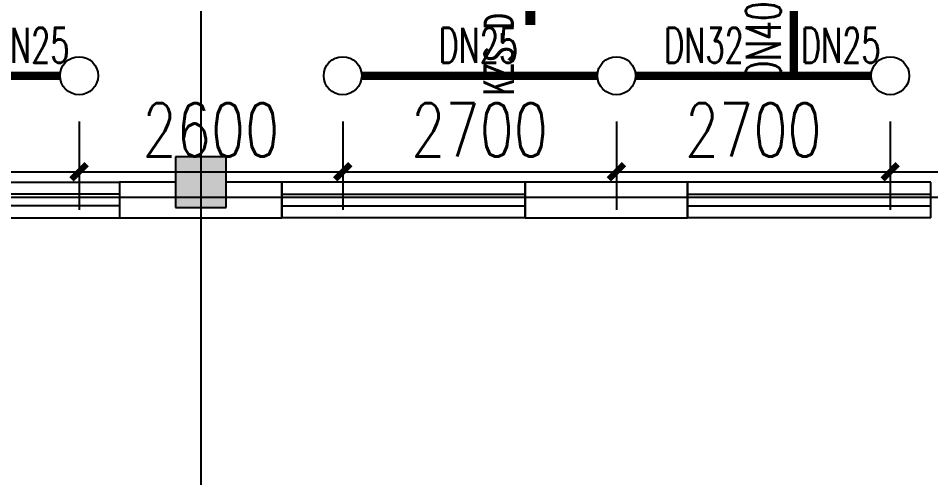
# Model space of a CAD drawing. Extents: x 0 to 2838408, y -923048 to 203859.
# Drawn here: x 2711463 to 2720463, y -623303 to -618775 of the extents above; entities that cross this region are included whole.
import ezdxf
from ezdxf.enums import TextEntityAlignment as Align

# ---------------------------------------------------------------- set-up
doc = ezdxf.new("R2010")
doc.units = 0
doc.header["$LTSCALE"] = 1000
for name, color, linetype in [('COLUMN', 9, 'Continuous'), ('DIM_喷淋', 3, 'Continuous'), ('DOTE', 8, 'Continuous'), ('EQUIP_喷头', 7, 'Continuous'), ('PIPE-喷淋', 6, 'Continuous'), ('PUB_HATCH', 8, 'Continuous'), ('TEXT_喷淋', 7, 'Continuous'), ('WALL', 9, 'Continuous'), ('WINDOW', 4, 'Continuous'), ('XREF', 8, 'Continuous'), ('抗震支吊架', 2, 'Continuous')]:
    doc.layers.add(name, color=color, linetype=linetype)
doc.styles.add('_TCH_DIM_T3', font='SIMPLEX', dxfattribs={"width": 0.75, "bigfont": 'HZTXT'})
doc.styles.add('_TWT_PIPEDN', font='SIMPLEX', dxfattribs={"width": 0.8, "height": 2.3, "bigfont": 'HZTXT'})
doc.styles.add('kzcad', font='', dxfattribs={"width": 0.8})
doc.styles.get('kzcad').set_extended_font_data('SimSun')
doc.dimstyles.new('_TWT_ARCH&&150', dxfattribs={"dimtxt": 525, "dimasz": 150, "dimexe": 375, "dimexo": 450, "dimgap": 150, "dimtad": 1, "dimdec": 0, "dimzin": 0, "dimdsep": 46, "dimtxsty": '_TCH_DIM_T3', "dimblk": 'ARCHTICK', "dimcen": 0.09, "dimclrt": 7, "dimazin": 2, "dimtfac": 1, "dimtdec": 0, "dimtix": 1, "dimtmove": 2, "dimatfit": 3, "dimfxl": 1, "dimtolj": 1, "dimtzin": 0, "dimarcsym": 0})

# ---------------------------------------------------------------- blocks, each defined once
blk = doc.blocks.new('$WINLIB2D$00000001')
at = {"color": 0}
for points in [[(-0.5, 0.5), (-0.5, -0.5)], [(-0.5, 0.5), (0.5, 0.5)], [(0.5, -0.5), (0.5, 0.5)], [(0.5, 0.1667), (-0.5, 0.1667)], [(0.5, -0.1667), (-0.5, -0.1667)], [(-0.5, -0.5), (0.5, -0.5)]]:
    blk.add_lwpolyline(points, dxfattribs=at)
blk = doc.blocks.new('4F1')
at = {"layer": 'PUB_HATCH'}
blk.add_hatch(color=256, dxfattribs=at).paths.add_polyline_path([(2377466.7, -620141.3), (2376966.7, -620141.3), (2376966.7, -620641.3), (2377466.7, -620641.3)])
at = {"layer": 'COLUMN'}
for p, q in [((2377466.7, -620141.3), (2376966.7, -620141.3)), ((2376966.7, -620141.3), (2376966.7, -620641.3)), ((2377466.7, -620641.3), (2377466.7, -620141.3)), ((2376966.7, -620641.3), (2377466.7, -620641.3))]:
    blk.add_line(p, q, dxfattribs=at)
at = {"layer": 'DOTE'}
for p, q in [((2377216.7, -606941.3), (2377216.7, -690141.3)), ((2453916.7, -620541.3), (2343216.7, -620541.3))]:
    blk.add_line(p, q, dxfattribs=at)
at = {"layer": 'WALL'}
for p, q in [((2376966.7, -620391.3), (2376416.7, -620391.3)), ((2376416.7, -620391.3), (2376416.7, -620741.3)), ((2378016.7, -620391.3), (2377466.7, -620391.3)), ((2378016.7, -620741.3), (2378016.7, -620391.3)), ((2382016.7, -620391.3), (2380416.7, -620391.3)), ((2380416.7, -620391.3), (2380416.7, -620741.3)), ((2382016.7, -620741.3), (2382016.7, -620391.3)), ((2376416.7, -620741.3), (2377216.7, -620741.3)), ((2377216.7, -620741.3), (2378016.7, -620741.3)), ((2380416.7, -620741.3), (2382016.7, -620741.3))]:
    blk.add_line(p, q, dxfattribs=at)
at = {"layer": 'WINDOW', "xscale": 2400, "yscale": -350, "zscale": 2400}
blk.add_blockref('$WINLIB2D$00000001', (2375216.7, -620566.3), dxfattribs=at)
at = {"layer": 'WINDOW', "xscale": -2400, "yscale": -350, "zscale": -2400, "rotation": 359.9999999999616}
for p in [(2379216.7, -620566.3), (2383216.7, -620566.3)]:
    blk.add_blockref('$WINLIB2D$00000001', p, dxfattribs=at)
blk = doc.blocks.new('_ArchTick')
at = {"color": 0, "linetype": 'ByBlock', "const_width": 0.4}
blk.add_lwpolyline([(-0.5, -0.5), (0.5, 0.5)], dxfattribs=at)
blk = doc.blocks.new('*D3254')
at = {"layer": 'Defpoints', "color": 0, "linetype": 'ByBlock', "transparency": 16777216}
for p in [(2720062.5, -619341.3), (2722662.5, -619341.3), (2722662.5, -620287.9)]:
    blk.add_point(p, dxfattribs=at)
at = {"layer": 'DIM_喷淋', "color": 0, "linetype": 'ByBlock', "lineweight": -2, "transparency": 16777216}
for p, q in [((2720062.5, -619791.3), (2720062.5, -620662.9)), ((2722662.5, -619791.3), (2722662.5, -620662.9)), ((2720062.5, -620287.9), (2722662.5, -620287.9))]:
    blk.add_line(p, q, dxfattribs=at)
at = {"layer": 'DIM_喷淋', "color": 0, "linetype": 'ByBlock', "lineweight": -2, "transparency": 16777216, "xscale": 150, "yscale": 150, "zscale": 150, "rotation": 180}
blk.add_blockref('_ArchTick', (2720062.5, -620287.9), dxfattribs=at)
at = {"layer": 'DIM_喷淋', "color": 0, "linetype": 'ByBlock', "lineweight": -2, "transparency": 16777216, "xscale": 150, "yscale": 150, "zscale": 150}
blk.add_blockref('_ArchTick', (2722662.5, -620287.9), dxfattribs=at)
at = {"layer": 'DIM_喷淋', "color": 7, "linetype": 'ByBlock', "transparency": 16777216, "insert": (2721362.5, -619875.4), "char_height": 525, "attachment_point": 5, "style": '_TCH_DIM_T3'}
blk.add_mtext('\\A1;2600', dxfattribs=at)
blk = doc.blocks.new('*D3255')
at = {"layer": 'Defpoints', "color": 0, "linetype": 'ByBlock', "transparency": 16777216}
for p in [(2717362.5, -619341.3), (2720062.5, -619341.3), (2720062.5, -620287.9)]:
    blk.add_point(p, dxfattribs=at)
at = {"layer": 'DIM_喷淋', "color": 0, "linetype": 'ByBlock', "lineweight": -2, "transparency": 16777216}
for p, q in [((2717362.5, -619791.3), (2717362.5, -620662.9)), ((2720062.5, -619791.3), (2720062.5, -620662.9)), ((2717362.5, -620287.9), (2720062.5, -620287.9))]:
    blk.add_line(p, q, dxfattribs=at)
at = {"layer": 'DIM_喷淋', "color": 0, "linetype": 'ByBlock', "lineweight": -2, "transparency": 16777216, "xscale": 150, "yscale": 150, "zscale": 150, "rotation": 180}
blk.add_blockref('_ArchTick', (2717362.5, -620287.9), dxfattribs=at)
at = {"layer": 'DIM_喷淋', "color": 0, "linetype": 'ByBlock', "lineweight": -2, "transparency": 16777216, "xscale": 150, "yscale": 150, "zscale": 150}
blk.add_blockref('_ArchTick', (2720062.5, -620287.9), dxfattribs=at)
at = {"layer": 'DIM_喷淋', "color": 7, "linetype": 'ByBlock', "transparency": 16777216, "insert": (2718712.5, -619875.4), "char_height": 525, "attachment_point": 5, "style": '_TCH_DIM_T3'}
blk.add_mtext('\\A1;2700', dxfattribs=at)
blk = doc.blocks.new('*D3256')
at = {"layer": 'Defpoints', "color": 0, "linetype": 'ByBlock', "transparency": 16777216}
for p in [(2714662.5, -619341.3), (2717362.5, -619341.3), (2717362.5, -620287.9)]:
    blk.add_point(p, dxfattribs=at)
at = {"layer": 'DIM_喷淋', "color": 0, "linetype": 'ByBlock', "lineweight": -2, "transparency": 16777216}
for p, q in [((2714662.5, -619791.3), (2714662.5, -620662.9)), ((2717362.5, -619791.3), (2717362.5, -620662.9)), ((2714662.5, -620287.9), (2717362.5, -620287.9))]:
    blk.add_line(p, q, dxfattribs=at)
at = {"layer": 'DIM_喷淋', "color": 0, "linetype": 'ByBlock', "lineweight": -2, "transparency": 16777216, "xscale": 150, "yscale": 150, "zscale": 150, "rotation": 180}
blk.add_blockref('_ArchTick', (2714662.5, -620287.9), dxfattribs=at)
at = {"layer": 'DIM_喷淋', "color": 0, "linetype": 'ByBlock', "lineweight": -2, "transparency": 16777216, "xscale": 150, "yscale": 150, "zscale": 150}
blk.add_blockref('_ArchTick', (2717362.5, -620287.9), dxfattribs=at)
at = {"layer": 'DIM_喷淋', "color": 7, "linetype": 'ByBlock', "transparency": 16777216, "insert": (2716012.5, -619875.4), "char_height": 525, "attachment_point": 5, "style": '_TCH_DIM_T3'}
blk.add_mtext('\\A1;2700', dxfattribs=at)
blk = doc.blocks.new('*D3257')
at = {"layer": 'Defpoints', "color": 0, "linetype": 'ByBlock', "transparency": 16777216}
for p in [(2712062.5, -619341.3), (2714662.5, -619341.3), (2714662.5, -620287.9)]:
    blk.add_point(p, dxfattribs=at)
at = {"layer": 'DIM_喷淋', "color": 0, "linetype": 'ByBlock', "lineweight": -2, "transparency": 16777216}
for p, q in [((2712062.5, -619791.3), (2712062.5, -620662.9)), ((2714662.5, -619791.3), (2714662.5, -620662.9)), ((2712062.5, -620287.9), (2714662.5, -620287.9))]:
    blk.add_line(p, q, dxfattribs=at)
at = {"layer": 'DIM_喷淋', "color": 0, "linetype": 'ByBlock', "lineweight": -2, "transparency": 16777216, "xscale": 150, "yscale": 150, "zscale": 150, "rotation": 180}
blk.add_blockref('_ArchTick', (2712062.5, -620287.9), dxfattribs=at)
at = {"layer": 'DIM_喷淋', "color": 0, "linetype": 'ByBlock', "lineweight": -2, "transparency": 16777216, "xscale": 150, "yscale": 150, "zscale": 150}
blk.add_blockref('_ArchTick', (2714662.5, -620287.9), dxfattribs=at)
at = {"layer": 'DIM_喷淋', "color": 7, "linetype": 'ByBlock', "transparency": 16777216, "insert": (2713362.5, -619875.4), "char_height": 525, "attachment_point": 5, "style": '_TCH_DIM_T3'}
blk.add_mtext('\\A1;2600', dxfattribs=at)
blk = doc.blocks.new('*D3258')
at = {"layer": 'Defpoints', "color": 0, "linetype": 'ByBlock', "transparency": 16777216}
for p in [(2709362.5, -619341.3), (2712062.5, -619341.3), (2712062.5, -620287.9)]:
    blk.add_point(p, dxfattribs=at)
at = {"layer": 'DIM_喷淋', "color": 0, "linetype": 'ByBlock', "lineweight": -2, "transparency": 16777216}
for p, q in [((2709362.5, -619791.3), (2709362.5, -620662.9)), ((2712062.5, -619791.3), (2712062.5, -620662.9)), ((2709362.5, -620287.9), (2712062.5, -620287.9))]:
    blk.add_line(p, q, dxfattribs=at)
at = {"layer": 'DIM_喷淋', "color": 0, "linetype": 'ByBlock', "lineweight": -2, "transparency": 16777216, "xscale": 150, "yscale": 150, "zscale": 150, "rotation": 180}
blk.add_blockref('_ArchTick', (2709362.5, -620287.9), dxfattribs=at)
at = {"layer": 'DIM_喷淋', "color": 0, "linetype": 'ByBlock', "lineweight": -2, "transparency": 16777216, "xscale": 150, "yscale": 150, "zscale": 150}
blk.add_blockref('_ArchTick', (2712062.5, -620287.9), dxfattribs=at)
at = {"layer": 'DIM_喷淋', "color": 7, "linetype": 'ByBlock', "transparency": 16777216, "insert": (2710712.5, -619875.4), "char_height": 525, "attachment_point": 5, "style": '_TCH_DIM_T3'}
blk.add_mtext('\\A1;2700', dxfattribs=at)
blk = doc.blocks.new('$TwtSys$00000125')
blk.add_circle((0, 0, 0), 1)

msp = doc.modelspace()

# ---------------------------------------------------------------- linework, layer by layer
at = {"layer": 'PIPE-喷淋', "linetype": 'ByBlock', "ltscale": 1.5, "const_width": 82.5}
for points in [[(2719112.5, -619341.3), (2719112.5, -618641.3)], [(2711112.5, -619341.3), (2711875, -619341.3)], [(2714850, -619341.3), (2717175, -619341.3)], [(2717550, -619341.3), (2719112.5, -619341.3)], [(2719112.5, -619341.3), (2719875, -619341.3)]]:
    msp.add_lwpolyline(points, dxfattribs=at)
at = {"layer": '抗震支吊架', "color": 4, "const_width": 100}
msp.add_lwpolyline([(2716512.5, -618841.3), (2716512.5, -618441.3)], dxfattribs=at)

# ---------------------------------------------------------------- block references
at = {"layer": 'EQUIP_喷头', "linetype": 'ByBlock', "xscale": 187.5, "yscale": 187.5, "zscale": 187.5}
for p in [(2712062.5, -619341.3), (2714662.5, -619341.3), (2717362.5, -619341.3), (2720062.5, -619341.3)]:
    msp.add_blockref('$TwtSys$00000125', p, dxfattribs=at)
at = {"layer": 'XREF'}
msp.add_blockref('4F1', (336045.8, 0), dxfattribs=at)

# ---------------------------------------------------------------- texts
at = {"layer": 'TEXT_喷淋', "color": 251, "linetype": 'ByBlock', "style": '_TWT_PIPEDN', "width": 0.64}
msp.add_text('DN40', height=345, rotation=90, dxfattribs=at).set_placement((2718985, -619396.1))
for s, p in [('DN25', (2711182.7, -619213.8)), ('DN25', (2715607.7, -619213.8)), ('DN32', (2717832.7, -619213.8)), ('DN25', (2719182.7, -619213.8))]:
    msp.add_text(s, height=345, dxfattribs=at).set_placement(p)
at = {"layer": '抗震支吊架', "color": 4, "style": 'kzcad', "width": 0.8}
msp.add_text('KZS-DN150-T', height=300, rotation=89.88539, dxfattribs=at).set_placement((2716352.5, -618641.3), align=Align.CENTER)

# ---------------------------------------------------------------- dimensions: what is measured, and where the dimension line sits
at = {"layer": 'DIM_喷淋', "linetype": 'ByBlock'}
for p1, p2, picture, middle in [((2709362.5, -619341.3), (2712062.5, -619341.3), '*D3258', (2710712.5, -619875.4)), ((2712062.5, -619341.3), (2714662.5, -619341.3), '*D3257', (2713362.5, -619875.4)), ((2714662.5, -619341.3), (2717362.5, -619341.3), '*D3256', (2716012.5, -619875.4)), ((2717362.5, -619341.3), (2720062.5, -619341.3), '*D3255', (2718712.5, -619875.4)), ((2720062.5, -619341.3), (2722662.5, -619341.3), '*D3254', (2721362.5, -619875.4))]:
    dim = msp.add_aligned_dim(p1=p1, p2=p2, distance=-946.6, dimstyle='_TWT_ARCH&&150', dxfattribs=at)
    dim.commit()
    dim.dimension.update_dxf_attribs({"geometry": picture, "text_midpoint": middle})

doc.saveas('drawing.dxf')
